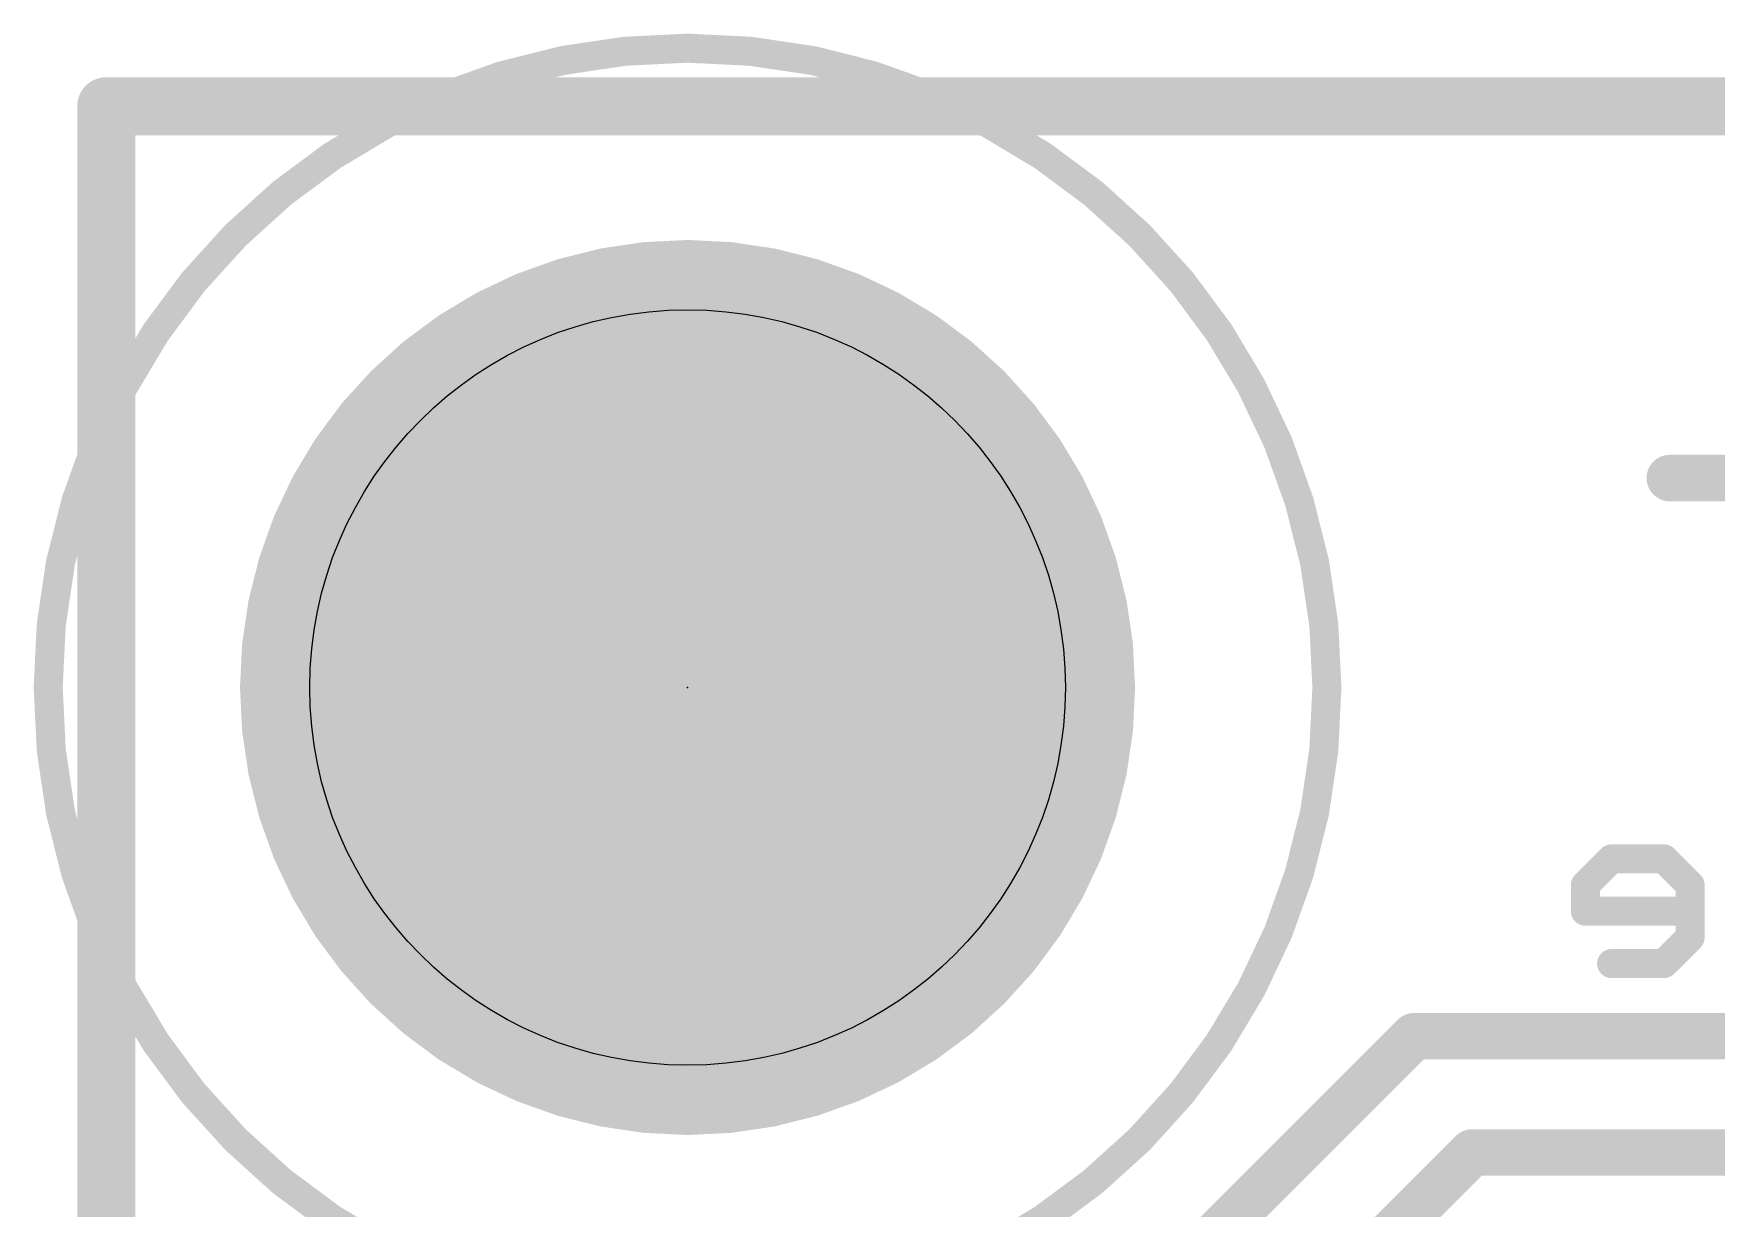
# Model space of a CAD drawing. Extents: x -29 to 78, y -15 to 21.
# Drawn here: x -0.32 to 7.04, y 15.5 to 20.64 of the extents above; entities that cross this region are included whole.
import ezdxf

# ---------------------------------------------------------------- set-up
doc = ezdxf.new("R2010")
doc.units = 0
for name, color, linetype in [('1', 12, 'CONTINUOUS'), ('16', 132, 'CONTINUOUS'), ('20', 53, 'CONTINUOUS'), ('21', 53, 'CONTINUOUS'), ('22', 53, 'CONTINUOUS'), ('23', 53, 'CONTINUOUS'), ('29', 253, 'CONTINUOUS'), ('30', 253, 'CONTINUOUS'), ('39', 12, 'CONTINUOUS'), ('41', 12, 'CONTINUOUS'), ('42', 132, 'CONTINUOUS')]:
    doc.layers.add(name, color=color, linetype=linetype)

msp = doc.modelspace()

# ---------------------------------------------------------------- linework, layer by layer
at = {"layer": '1', "const_width": 0.254}
for points in [[(20.32, 20.32), (0, 20.32)], [(0, 20.32), (0, 7.874)]]:
    msp.add_lwpolyline(points, dxfattribs=at)
at = {"layer": '1', "const_width": 0.127}
for points in [[(0, 20.3835, 1), (0, 20.2565)], [(0.0635, 20.32, 1), (-0.0635, 20.32)]]:
    msp.add_lwpolyline(points, format="xyb", dxfattribs=at)
at = {"layer": '16'}
for points, const_width in [([(20.32, 20.32), (0, 20.32)], 0.254), ([(0, 20.32), (0, 7.874)], 0.254), ([(5.715, 16.256), (3.429, 13.97)], 0.2032), ([(9.525, 16.256), (5.715, 16.256)], 0.2032), ([(5.969, 15.748), (4.318, 14.097)], 0.2032), ([(8.255, 15.748), (5.969, 15.748)], 0.2032)]:
    msp.add_lwpolyline(points, dxfattribs=dict(at, const_width=const_width))
for points, const_width in [([(0, 20.3835, 1), (0, 20.2565)], 0.127), ([(0.0635, 20.32, 1), (-0.0635, 20.32)], 0.127), ([(5.715, 16.3068, 1), (5.715, 16.2052)], 0.1016), ([(5.7509, 16.2201, 1), (5.6791, 16.2919)], 0.1016), ([(5.969, 15.7988, 1), (5.969, 15.6972)], 0.1016), ([(6.0049, 15.7121, 1), (5.9331, 15.7839)], 0.1016)]:
    msp.add_lwpolyline(points, format="xyb", dxfattribs=dict(at, const_width=const_width))
at = {"layer": '20', "const_width": 0.254}
for points in [[(0, 20.32), (0, 0)], [(20.32, 20.32), (0, 20.32)]]:
    msp.add_lwpolyline(points, dxfattribs=at)
at = {"layer": '20', "const_width": 0.127}
for points in [[(0.0635, 20.32, 1), (-0.0635, 20.32)], [(0, 20.3835, 1), (0, 20.2565)]]:
    msp.add_lwpolyline(points, format="xyb", dxfattribs=at)
at = {"layer": '20'}
msp.add_circle((2.54, 17.78), 1.651, dxfattribs=at)
at = {"layer": '21', "const_width": 0.2032}
msp.add_lwpolyline([(6.8326, 18.6953), (7.5444, 18.6953)], dxfattribs=at)
at = {"layer": '21', "const_width": 0.1016}
msp.add_lwpolyline([(6.8326, 18.7461, 1), (6.8326, 18.6445)], format="xyb", dxfattribs=at)
at = {"layer": '22', "const_width": 0.127}
for points in [[(6.5781, 17.0311), (6.4637, 16.9167)], [(6.8069, 17.0311), (6.5781, 17.0311)], [(6.9213, 16.9167), (6.8069, 17.0311)], [(6.4637, 16.9167), (6.4637, 16.8023)], [(6.9213, 16.6879), (6.9213, 16.9167)], [(6.4637, 16.8023), (6.9213, 16.8023)], [(6.8069, 16.5735), (6.9213, 16.6879)], [(6.5781, 16.5735), (6.8069, 16.5735)]]:
    msp.add_lwpolyline(points, dxfattribs=at)
at = {"layer": '22', "const_width": 0.0635}
for points in [[(6.5781, 17.0628, 1), (6.5781, 16.9993)], [(6.6006, 17.0086, 1), (6.5556, 17.0535)], [(6.8293, 17.0535, 1), (6.7844, 17.0086)], [(6.8069, 16.9993, 1), (6.8069, 17.0628)], [(6.4412, 16.9391, 1), (6.4862, 16.8942)], [(6.4954, 16.9167, 1), (6.432, 16.9167)], [(6.953, 16.9167, 1), (6.8895, 16.9167)], [(6.8988, 16.8942, 1), (6.9437, 16.9391)], [(6.4637, 16.834, 1), (6.4637, 16.7705)], [(6.9213, 16.7705, 1), (6.9213, 16.834)], [(6.432, 16.8023, 1), (6.4954, 16.8023)], [(6.8895, 16.6879, 1), (6.953, 16.6879)], [(6.9437, 16.6654, 1), (6.8988, 16.7103)], [(6.5781, 16.6052, 1), (6.5781, 16.5418)], [(6.7844, 16.596, 1), (6.8293, 16.551)], [(6.8069, 16.5418, 1), (6.8069, 16.6052)]]:
    msp.add_lwpolyline(points, format="xyb", dxfattribs=at)
at = {"layer": '23'}
msp.add_point((2.54, 17.78), dxfattribs=at)
at = {"layer": '29', "const_width": 1.7526}
msp.add_lwpolyline([(2.54, 16.9037, 1), (2.54, 18.6563, 1), (2.54, 16.9037)], format="xyb", dxfattribs=at)
at = {"layer": '30', "const_width": 1.7526}
msp.add_lwpolyline([(2.54, 16.9037, 1), (2.54, 18.6563, 1), (2.54, 16.9037)], format="xyb", dxfattribs=at)
at = {"layer": '39', "const_width": 0.127}
msp.add_lwpolyline([(2.54, 14.986, 1), (2.54, 20.574, 1), (2.54, 14.986)], format="xyb", dxfattribs=at)
at = {"layer": '41'}
for points, const_width in [([(2.54, 19.6342, 1), (2.54, 15.9258)], 0.2032), ([(2.54, 15.9258, 1), (2.54, 19.6342)], 0.2032), ([(2.54, 19.685, 1), (2.54, 19.5834)], 0.1016), ([(2.54, 19.5834, 1), (2.54, 19.685)], 0.1016), ([(2.54, 15.9766, 1), (2.54, 15.875)], 0.1016), ([(2.54, 15.875, 1), (2.54, 15.9766)], 0.1016)]:
    msp.add_lwpolyline(points, format="xyb", dxfattribs=dict(at, const_width=const_width))
at = {"layer": '42'}
for points, const_width in [([(2.54, 19.6342, 1), (2.54, 15.9258)], 0.2032), ([(2.54, 15.9258, 1), (2.54, 19.6342)], 0.2032), ([(2.54, 19.685, 1), (2.54, 19.5834)], 0.1016), ([(2.54, 19.5834, 1), (2.54, 19.685)], 0.1016), ([(2.54, 15.9766, 1), (2.54, 15.875)], 0.1016), ([(2.54, 15.875, 1), (2.54, 15.9766)], 0.1016)]:
    msp.add_lwpolyline(points, format="xyb", dxfattribs=dict(at, const_width=const_width))

doc.saveas('drawing.dxf')
